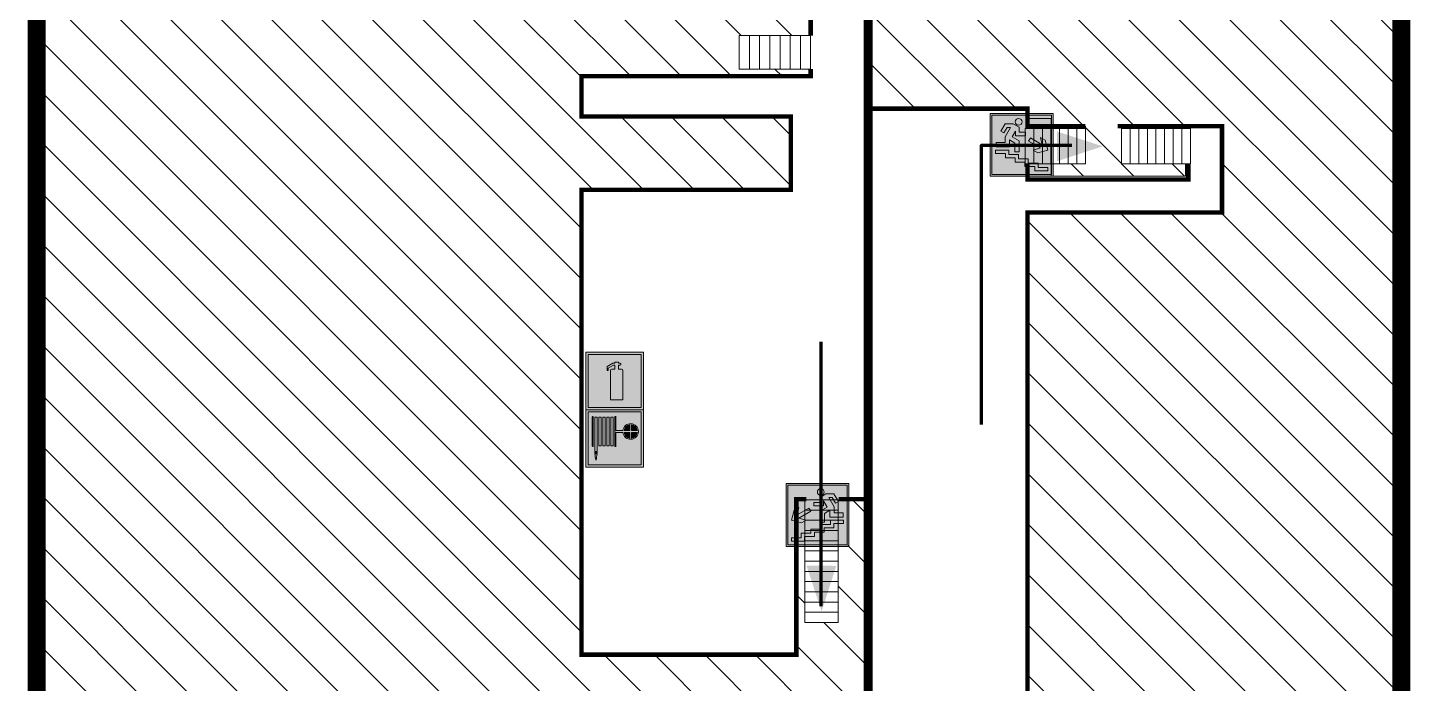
# Model space of a CAD drawing. Header units: millimetres. Extents: x 13114 to 67229, y 22859 to 38520.
# Drawn here: x 22028.9 to 22205, y 31027.2 to 31110.7 of the extents above; entities that cross this region are included whole.
import ezdxf

# ---------------------------------------------------------------- set-up
doc = ezdxf.new("R2010")
doc.units = ezdxf.units.MM
doc.layers.add('План_Штампы', color=7, linetype='Continuous')
pattern_1 = [(135, (34457.892, 786.7484), (-3.21044156, -3.21044156), [])]

# ---------------------------------------------------------------- blocks, each defined once
blk = doc.blocks.new('вниз 3')
at = {"lineweight": 0, "true_color": 0xffffff}
h = blk.add_hatch(color=7, dxfattribs=at)
h.dxf.hatch_style = 1
h.paths.add_polyline_path([(40997.5, -4475.69), (40997.25, -4475.28), (40995.76, -4476.15), (40995.97, -4475.23), (40995.39, -4475.56), (40995.05, -4476.83), (40996.33, -4477.17), (40996.91, -4476.83), (40996, -4476.55)], flags=0)
h.paths.add_polyline_path([(40999.81, -4473.95), (41000.22, -4473.95), (41000.64, -4474.67), (41001.03, -4474.43), (41000.46, -4473.49), (41000.42, -4473.49), (40999.43, -4473.49), (40998.68, -4473.92), (40998.68, -4474.57), (40997.88, -4474.57), (40997.88, -4475), (40999.14, -4475), (40999.14, -4474.43), (40999.14, -4474.38), (40999.59, -4475.15), (40998.72, -4475.67), (40998.72, -4477.06), (40999.24, -4477.06), (40999.24, -4475.96), (40999.95, -4475.56), (40999.95, -4476.43), (41001.61, -4476.43), (41001.61, -4475.88), (41000.47, -4475.88), (41000.47, -4475.12)], flags=0)
h.paths.add_polyline_path([(40999.2, -4473.24, 1), (40998.35, -4473.24, 1)], flags=0)
h.paths.add_polyline_path([(41000.46, -4477.26), (41001.69, -4477.26), (41001.69, -4476.84), (41000.03, -4476.84), (41000.03, -4477.39), (40998.78, -4477.39), (40998.78, -4477.95), (40997.53, -4477.95), (40997.53, -4478.5), (40996.29, -4478.5), (40996.29, -4479.06), (40995.05, -4479.06), (40995.05, -4479.48), (40995.29, -4479.48), (40996.72, -4479.48), (40996.72, -4478.92), (40997.97, -4478.92), (40997.97, -4478.36), (40999.2, -4478.36), (40999.2, -4477.81), (41000.46, -4477.81)], flags=0)
h.paths.add_polyline_path([(41002.37, -4472.17), (40994.37, -4472.17), (40994.37, -4480.17), (41002.37, -4480.17)])
h.paths.add_polyline_path([(41002.16, -4479.96), (40994.57, -4479.96), (40994.57, -4472.37), (41002.16, -4472.37)], flags=16)
h.paths.add_polyline_path([(41001.61, -4475.88), (41001.61, -4476.43), (40999.95, -4476.43), (40999.95, -4475.56), (40999.24, -4475.96), (40999.24, -4477.06), (40998.72, -4477.06), (40998.72, -4475.67), (40999.59, -4475.15), (40999.14, -4474.38), (40999.14, -4474.43), (40999.14, -4475), (40997.88, -4475), (40997.88, -4474.57), (40998.68, -4474.57), (40998.68, -4473.92), (40999.43, -4473.49), (41000.42, -4473.49), (41000.46, -4473.49), (41001.03, -4474.43), (41000.64, -4474.67), (41000.22, -4473.95), (40999.81, -4473.95), (41000.47, -4475.12), (41000.47, -4475.88)], flags=0)
h.paths.add_polyline_path([(41001.69, -4476.84), (41001.69, -4477.26), (41000.46, -4477.26), (41000.46, -4477.81), (40999.2, -4477.81), (40999.2, -4478.36), (40997.97, -4478.36), (40997.97, -4478.92), (40996.72, -4478.92), (40996.72, -4479.48), (40995.05, -4479.48), (40995.05, -4479.06), (40996.29, -4479.06), (40996.29, -4478.5), (40997.53, -4478.5), (40997.53, -4477.95), (40998.78, -4477.95), (40998.78, -4477.39), (41000.03, -4477.39), (41000.03, -4476.84)], flags=0)
h.paths.add_polyline_path([(40998.35, -4473.24, -1), (40999.2, -4473.24, -1)], flags=0)
h.paths.add_polyline_path([(40997.5, -4475.69), (40996, -4476.55), (40996.91, -4476.83), (40996.33, -4477.17), (40995.05, -4476.83), (40995.39, -4475.56), (40995.97, -4475.23), (40995.76, -4476.15), (40997.25, -4475.28)], flags=0)
at = {"lineweight": 0}
h = blk.add_hatch(color=126, dxfattribs=at)
h.dxf.hatch_style = 1
h.paths.add_polyline_path([(41002.16, -4472.37), (40994.57, -4472.37), (40994.57, -4479.96), (41002.16, -4479.96)])
h.paths.add_polyline_path([(40995.97, -4475.23), (40995.76, -4476.15), (40997.25, -4475.28), (40997.5, -4475.69), (40996, -4476.55), (40996.91, -4476.83), (40996.33, -4477.17), (40995.05, -4476.83), (40995.39, -4475.56)], flags=16)
h.paths.add_polyline_path([(40997.88, -4474.57), (40998.68, -4474.57), (40998.68, -4473.92), (40999.43, -4473.49), (41000.42, -4473.49), (41000.46, -4473.49), (41001.03, -4474.43), (41000.64, -4474.67), (41000.22, -4473.95), (40999.81, -4473.95), (41000.47, -4475.12), (41000.47, -4475.88), (41001.61, -4475.88), (41001.61, -4476.43), (40999.95, -4476.43), (40999.95, -4475.56), (40999.24, -4475.96), (40999.24, -4477.06), (40998.72, -4477.06), (40998.72, -4475.67), (40999.59, -4475.15), (40999.14, -4474.38), (40999.14, -4474.43), (40999.14, -4475), (40997.88, -4475)], flags=16)
h.paths.add_polyline_path([(40998.35, -4473.24, -1), (40999.2, -4473.24, -1)], flags=16)
h.paths.add_polyline_path([(40997.53, -4477.95), (40998.78, -4477.95), (40998.78, -4477.39), (41000.03, -4477.39), (41000.03, -4476.84), (41001.69, -4476.84), (41001.69, -4477.26), (41000.46, -4477.26), (41000.46, -4477.81), (40999.2, -4477.81), (40999.2, -4478.36), (40997.97, -4478.36), (40997.97, -4478.92), (40996.72, -4478.92), (40996.72, -4479.48), (40995.05, -4479.48), (40995.05, -4479.06), (40996.29, -4479.06), (40996.29, -4478.5), (40997.53, -4478.5)], flags=16)
at = {"lineweight": 0, "true_color": 0xffffff}
h = blk.add_hatch(color=7, dxfattribs=at)
h.dxf.hatch_style = 1
h.paths.add_polyline_path([(40999.2, -4473.24, 1), (40998.35, -4473.24, 1)])
h.paths.add_polyline_path([(40999.81, -4473.95), (41000.22, -4473.95), (41000.64, -4474.67), (41001.03, -4474.43), (41000.46, -4473.49), (41000.42, -4473.49), (40999.43, -4473.49), (40998.68, -4473.92), (40998.68, -4474.57), (40997.88, -4474.57), (40997.88, -4475), (40999.14, -4475), (40999.14, -4474.43), (40999.14, -4474.38), (40999.59, -4475.15), (40998.72, -4475.67), (40998.72, -4477.06), (40999.24, -4477.06), (40999.24, -4475.96), (40999.95, -4475.56), (40999.95, -4476.43), (41001.61, -4476.43), (41001.61, -4475.88), (41000.47, -4475.88), (41000.47, -4475.12)])
h.paths.add_polyline_path([(40999.2, -4477.81), (41000.46, -4477.81), (41000.46, -4477.26), (41001.69, -4477.26), (41001.69, -4476.84), (41000.03, -4476.84), (41000.03, -4477.39), (40998.78, -4477.39), (40998.78, -4477.95), (40997.53, -4477.95), (40997.53, -4478.5), (40996.29, -4478.5), (40996.29, -4479.06), (40995.05, -4479.06), (40995.05, -4479.48), (40995.29, -4479.48), (40996.72, -4479.48), (40996.72, -4478.92), (40997.97, -4478.92), (40997.97, -4478.36), (40999.2, -4478.36)])
h.paths.add_polyline_path([(40997.5, -4475.69), (40997.25, -4475.28), (40995.76, -4476.15), (40995.97, -4475.23), (40995.39, -4475.56), (40995.05, -4476.83), (40996.33, -4477.17), (40996.91, -4476.83), (40996, -4476.55)])
at = {"color": 126, "lineweight": 0}
for points in [[(40994.37, -4472.17), (41002.37, -4472.17), (41002.37, -4480.17), (40994.37, -4480.17)], [(40994.57, -4472.37), (41002.16, -4472.37), (41002.16, -4479.96), (40994.57, -4479.96)]]:
    blk.add_lwpolyline(points, close=True, dxfattribs=at)
for points in [[(40999.14, -4474.43), (40999.14, -4475), (40997.88, -4475), (40997.88, -4474.57), (40998.68, -4474.57), (40998.68, -4473.92), (40999.43, -4473.49), (41000.42, -4473.49), (41000.46, -4473.49), (41001.03, -4474.43), (41000.64, -4474.67), (41000.22, -4473.95), (40999.81, -4473.95), (41000.47, -4475.12), (41000.47, -4475.88), (41001.61, -4475.88), (41001.61, -4476.43), (40999.95, -4476.43), (40999.95, -4475.56), (40999.24, -4475.96), (40999.24, -4477.06), (40998.72, -4477.06), (40998.72, -4475.67), (40999.59, -4475.15), (40999.14, -4474.38), (40999.14, -4474.43)], [(40995.05, -4476.83), (40995.39, -4475.56), (40995.97, -4475.23), (40995.76, -4476.15), (40997.25, -4475.28), (40997.5, -4475.69), (40996, -4476.55), (40996.91, -4476.83), (40996.33, -4477.17), (40995.05, -4476.83)], [(40995.29, -4479.48), (40995.05, -4479.48), (40995.05, -4479.06), (40996.29, -4479.06), (40996.29, -4478.5), (40997.53, -4478.5), (40997.53, -4477.95), (40998.78, -4477.95), (40998.78, -4477.39), (41000.03, -4477.39), (41000.03, -4476.84), (41001.69, -4476.84), (41001.69, -4477.26), (41000.46, -4477.26), (41000.46, -4477.81), (40999.2, -4477.81), (40999.2, -4478.36), (40997.97, -4478.36), (40997.97, -4478.92), (40996.72, -4478.92), (40996.72, -4479.48), (40995.05, -4479.48)]]:
    blk.add_lwpolyline(points, dxfattribs=at)
blk.add_circle((40998.77, -4473.24), 0.426, dxfattribs=at)
blk = doc.blocks.new('вниз')
at = {"lineweight": 0, "true_color": 0xffffff}
h = blk.add_hatch(color=7, dxfattribs=at)
h.dxf.hatch_style = 1
h.paths.add_polyline_path([(40994.51, -4472.22), (40986.51, -4472.22), (40986.51, -4480.22), (40994.51, -4480.22)])
h.paths.add_polyline_path([(40994.31, -4472.42), (40994.31, -4480.01), (40986.71, -4480.01), (40986.71, -4472.42)], flags=16)
h.paths.add_polyline_path([(40988.43, -4473.53), (40989.43, -4473.53), (40990.19, -4473.96), (40990.19, -4474.6), (40991, -4474.6), (40991, -4475.06), (40989.73, -4475.06), (40989.73, -4474.46), (40989.3, -4475.18), (40990.17, -4475.7), (40990.17, -4477.11), (40989.63, -4477.11), (40989.63, -4476.01), (40988.94, -4475.59), (40988.94, -4476.46), (40988.94, -4476.46), (40987.47, -4476.46), (40987.26, -4476.46), (40987.26, -4475.92), (40988.4, -4475.92), (40988.4, -4475.2), (40989.1, -4473.99), (40988.66, -4473.99), (40988.24, -4474.7), (40987.86, -4474.47), (40988.41, -4473.56)], flags=0)
h.paths.add_polyline_path([(40990.55, -4473.29, -1), (40989.69, -4473.29, -1)], flags=0)
h.paths.add_polyline_path([(40988.85, -4476.89), (40988.85, -4477.43), (40990.1, -4477.43), (40990.1, -4477.99), (40991.34, -4477.99), (40991.34, -4478.54), (40992.59, -4478.54), (40992.59, -4479.09), (40993.83, -4479.09), (40993.83, -4479.52), (40992.17, -4479.52), (40992.17, -4478.97), (40990.91, -4478.97), (40990.91, -4478.41), (40989.68, -4478.41), (40989.68, -4477.86), (40988.43, -4477.86), (40988.43, -4477.31), (40987.6, -4477.31), (40987.18, -4477.31), (40987.18, -4476.89)], flags=0)
h.paths.add_polyline_path([(40991.61, -4475.33), (40993.12, -4476.2), (40992.9, -4475.27), (40993.48, -4475.6), (40993.83, -4476.88), (40992.56, -4477.22), (40991.97, -4476.88), (40992.9, -4476.61), (40991.38, -4475.74), (40991.58, -4475.39)], flags=0)
h.paths.add_polyline_path([(40990.19, -4473.96), (40989.43, -4473.53), (40988.43, -4473.53), (40988.41, -4473.56), (40987.86, -4474.47), (40988.24, -4474.7), (40988.66, -4473.99), (40989.1, -4473.99), (40988.4, -4475.2), (40988.4, -4475.92), (40987.26, -4475.92), (40987.26, -4476.46), (40987.47, -4476.46), (40988.94, -4476.46), (40988.94, -4476.27), (40988.94, -4475.59), (40989.63, -4476.01), (40989.63, -4477.11), (40990.17, -4477.11), (40990.17, -4475.7), (40989.3, -4475.18), (40989.73, -4474.46), (40989.73, -4475.06), (40991, -4475.06), (40991, -4474.6), (40990.19, -4474.6)], flags=0)
h.paths.add_polyline_path([(40990.55, -4473.29, 1), (40989.69, -4473.29, 1)], flags=0)
h.paths.add_polyline_path([(40991.61, -4475.33), (40991.58, -4475.39), (40991.38, -4475.74), (40992.9, -4476.61), (40991.97, -4476.88), (40992.56, -4477.22), (40993.83, -4476.88), (40993.48, -4475.6), (40992.9, -4475.27), (40993.12, -4476.2)], flags=0)
h.paths.add_polyline_path([(40990.1, -4477.43), (40988.85, -4477.43), (40988.85, -4476.89), (40987.18, -4476.89), (40987.18, -4477.31), (40987.6, -4477.31), (40988.43, -4477.31), (40988.43, -4477.86), (40989.68, -4477.86), (40989.68, -4478.41), (40990.91, -4478.41), (40990.91, -4478.97), (40992.17, -4478.97), (40992.17, -4479.52), (40993.83, -4479.52), (40993.83, -4479.09), (40992.59, -4479.09), (40992.59, -4478.54), (40991.34, -4478.54), (40991.34, -4477.99), (40990.1, -4477.99)], flags=0)
at = {"lineweight": 0}
h = blk.add_hatch(color=126, dxfattribs=at)
h.dxf.hatch_style = 1
h.paths.add_polyline_path([(40994.31, -4472.42), (40986.71, -4472.42), (40986.71, -4480.01), (40994.31, -4480.01)])
h.paths.add_polyline_path([(40988.43, -4473.53), (40989.43, -4473.53), (40990.19, -4473.96), (40990.19, -4474.6), (40991, -4474.6), (40991, -4475.06), (40989.73, -4475.06), (40989.73, -4474.46), (40989.3, -4475.18), (40990.17, -4475.7), (40990.17, -4477.11), (40989.63, -4477.11), (40989.63, -4476.01), (40988.94, -4475.59), (40988.94, -4476.46), (40988.94, -4476.46), (40987.47, -4476.46), (40987.26, -4476.46), (40987.26, -4475.92), (40988.4, -4475.92), (40988.4, -4475.2), (40989.1, -4473.99), (40988.66, -4473.99), (40988.24, -4474.7), (40987.86, -4474.47), (40988.41, -4473.56)], flags=16)
h.paths.add_polyline_path([(40990.55, -4473.29, -1), (40989.69, -4473.29, -1)], flags=16)
h.paths.add_polyline_path([(40988.85, -4476.89), (40988.85, -4477.43), (40990.1, -4477.43), (40990.1, -4477.99), (40991.34, -4477.99), (40991.34, -4478.54), (40992.59, -4478.54), (40992.59, -4479.09), (40993.83, -4479.09), (40993.83, -4479.52), (40992.17, -4479.52), (40992.17, -4478.97), (40990.91, -4478.97), (40990.91, -4478.41), (40989.68, -4478.41), (40989.68, -4477.86), (40988.43, -4477.86), (40988.43, -4477.31), (40987.6, -4477.31), (40987.18, -4477.31), (40987.18, -4476.89)], flags=16)
h.paths.add_polyline_path([(40991.61, -4475.33), (40993.12, -4476.2), (40992.9, -4475.27), (40993.48, -4475.6), (40993.83, -4476.88), (40992.56, -4477.22), (40991.97, -4476.88), (40992.9, -4476.61), (40991.38, -4475.74), (40991.58, -4475.39)], flags=16)
at = {"lineweight": 0, "true_color": 0xffffff}
h = blk.add_hatch(color=7, dxfattribs=at)
h.dxf.hatch_style = 1
h.paths.add_polyline_path([(40989.73, -4474.46), (40989.73, -4475.06), (40991, -4475.06), (40991, -4474.6), (40990.19, -4474.6), (40990.19, -4473.96), (40989.43, -4473.53), (40988.43, -4473.53), (40988.41, -4473.56), (40987.86, -4474.47), (40988.24, -4474.7), (40988.66, -4473.99), (40989.1, -4473.99), (40988.4, -4475.2), (40988.4, -4475.92), (40987.26, -4475.92), (40987.26, -4476.46), (40987.47, -4476.46), (40988.94, -4476.46), (40988.94, -4475.59), (40989.63, -4476.01), (40989.63, -4477.11), (40990.17, -4477.11), (40990.17, -4475.7), (40989.3, -4475.18)])
h.paths.add_polyline_path([(40989.69, -4473.29, 1), (40990.55, -4473.29, 1)])
h.paths.add_polyline_path([(40991.61, -4475.33), (40991.58, -4475.39), (40991.38, -4475.74), (40992.9, -4476.61), (40991.97, -4476.88), (40992.56, -4477.22), (40993.83, -4476.88), (40993.48, -4475.6), (40992.9, -4475.27), (40993.12, -4476.2)])
h.paths.add_polyline_path([(40990.1, -4477.43), (40988.85, -4477.43), (40988.85, -4476.89), (40987.18, -4476.89), (40987.18, -4477.31), (40987.6, -4477.31), (40988.43, -4477.31), (40988.43, -4477.86), (40989.68, -4477.86), (40989.68, -4478.41), (40990.91, -4478.41), (40990.91, -4478.97), (40992.17, -4478.97), (40992.17, -4479.52), (40993.83, -4479.52), (40993.83, -4479.09), (40992.59, -4479.09), (40992.59, -4478.54), (40991.34, -4478.54), (40991.34, -4477.99), (40990.1, -4477.99)])
at = {"color": 126, "lineweight": 0}
for points in [[(40986.51, -4472.22), (40994.51, -4472.22), (40994.51, -4480.22), (40986.51, -4480.22)], [(40986.71, -4472.42), (40994.31, -4472.42), (40994.31, -4480.01), (40986.71, -4480.01)]]:
    blk.add_lwpolyline(points, close=True, dxfattribs=at)
for points in [[(40987.47, -4476.46), (40987.26, -4476.46), (40987.26, -4475.92), (40988.4, -4475.92), (40988.4, -4475.2), (40989.1, -4473.99), (40988.66, -4473.99), (40988.24, -4474.7), (40987.86, -4474.47), (40988.41, -4473.56), (40988.43, -4473.53), (40989.43, -4473.53), (40990.19, -4473.96), (40990.19, -4474.6), (40991, -4474.6), (40991, -4475.06), (40989.73, -4475.06), (40989.73, -4474.46), (40989.3, -4475.18), (40990.17, -4475.7), (40990.17, -4477.11), (40989.63, -4477.11), (40989.63, -4476.01), (40988.94, -4475.59), (40988.94, -4476.46)], [(40987.47, -4476.46), (40988.94, -4476.46), (40988.94, -4476.27)], [(40991.58, -4475.39), (40991.38, -4475.74), (40992.9, -4476.61), (40991.97, -4476.88), (40992.56, -4477.22), (40993.83, -4476.88), (40993.48, -4475.6), (40992.9, -4475.27), (40993.12, -4476.2), (40991.61, -4475.33), (40991.58, -4475.39)], [(40987.6, -4477.31), (40987.18, -4477.31), (40987.18, -4476.89), (40988.85, -4476.89), (40988.85, -4477.43), (40990.1, -4477.43), (40990.1, -4477.99), (40991.34, -4477.99), (40991.34, -4478.54), (40992.59, -4478.54), (40992.59, -4479.09), (40993.83, -4479.09), (40993.83, -4479.52), (40992.17, -4479.52), (40992.17, -4478.97), (40990.91, -4478.97), (40990.91, -4478.41), (40989.68, -4478.41), (40989.68, -4477.86), (40988.43, -4477.86), (40988.43, -4477.31), (40987.6, -4477.31)]]:
    blk.add_lwpolyline(points, dxfattribs=at)
blk.add_circle((40990.12, -4473.29), 0.432, dxfattribs=at)
blk = doc.blocks.new('A$C37112FD5')
at = {"true_color": 0xf5f5ff}
h = blk.add_hatch(color=7, dxfattribs=at)
h.dxf.hatch_style = 1
h.paths.add_polyline_path([(12.8, -7.4), (0, -7.4), (0, -20.2), (12.8, -20.2)])
h.paths.add_polyline_path([(12.29, -7.91), (12.29, -19.69), (0.51, -19.69), (0.51, -7.91)], flags=16)
h.paths.add_polyline_path([(4.98, -9.04, -0.42597), (5.17, -9.22), (5.17, -12.25), (5.17, -15.29, -0.432244), (4.98, -15.47), (4.83, -15.47, -0.42597), (4.64, -15.29), (4.64, -12.25), (4.64, -9.22, -0.432244), (4.83, -9.04)], flags=0)
h.paths.add_polyline_path([(4.28, -9.22), (4.28, -12.25), (4.28, -15.29, -0.432244), (4.09, -15.47), (3.94, -15.47, -0.42597), (3.75, -15.29), (3.75, -12.25), (3.75, -9.22, -0.432244), (3.94, -9.04), (4.09, -9.04, -0.42597)], flags=0)
h.paths.add_polyline_path([(5.72, -9.04), (5.87, -9.04, -0.42597), (6.06, -9.22), (6.06, -12.25), (6.06, -15.29, -0.432244), (5.87, -15.47), (5.72, -15.47, -0.42597), (5.53, -15.29), (5.53, -12.25), (5.53, -9.22, -0.432244)], flags=0)
h.paths.add_polyline_path([(6.42, -8.9), (6.5, -8.9, -0.42597), (6.69, -9.08), (6.69, -12.03), (8.21, -12.03, -15.824349), (8.21, -12.47), (6.69, -12.47), (6.69, -15.42, -0.432244), (6.5, -15.6), (6.42, -15.6)], flags=0)
h.paths.add_polyline_path([(3.39, -9.22), (3.39, -12.25), (3.39, -15.29, -0.432244), (3.2, -15.47), (3.05, -15.47, -0.42597), (2.85, -15.29), (2.85, -12.25), (2.85, -9.22, -0.432244), (3.05, -9.04), (3.2, -9.04, -0.42597)], flags=0)
h.paths.add_polyline_path([(2.5, -9.22), (2.5, -16.71), (1.96, -16.71), (1.96, -9.22, -0.432244), (2.15, -9.04), (2.31, -9.04, -0.42597)], flags=0)
h.paths.add_polyline_path([(1.61, -8.9), (1.61, -15.6), (1.57, -15.6, -0.42597), (1.37, -15.42), (1.37, -12.03), (1.37, -9.09, -0.432244), (1.57, -8.9)], flags=0)
h.paths.add_polyline_path([(9.76, -10.81), (9.76, -12.03), (8.49, -12.03, -0.336371)], flags=0)
h.paths.add_polyline_path([(8.49, -12.47), (9.76, -12.47), (9.76, -13.7, -0.336371)], flags=0)
h.paths.add_polyline_path([(10.11, -10.81, -0.336371), (11.38, -12.03), (10.11, -12.03)], flags=0)
h.paths.add_polyline_path([(10.11, -12.47), (11.38, -12.47, -0.336371), (10.11, -13.7)], flags=0)
h.paths.add_polyline_path([(2.5, -16.84), (2.5, -17.05), (1.97, -17.05), (1.97, -16.84)], flags=0)
h.paths.add_polyline_path([(2.5, -17.24, -0.033778), (2.24, -18.6, -0.033778), (1.97, -17.24)], flags=0)
h = blk.add_hatch(color=242)
h.dxf.hatch_style = 1
h.paths.add_polyline_path([(12.29, -7.91), (0.51, -7.91), (0.51, -19.69), (12.29, -19.69)])
h.paths.add_polyline_path([(6.42, -15.6), (6.42, -8.9), (6.5, -8.9, -0.42597), (6.69, -9.08), (6.69, -12.03), (8.21, -12.03, -15.824349), (8.21, -12.47), (6.69, -12.47), (6.69, -15.42, -0.432244), (6.5, -15.6)], flags=16)
h.paths.add_polyline_path([(5.87, -15.47), (5.72, -15.47, -0.42597), (5.53, -15.29), (5.53, -12.25), (5.53, -9.22, -0.432244), (5.72, -9.04), (5.87, -9.04, -0.42597), (6.06, -9.22), (6.06, -12.25), (6.06, -15.29, -0.432244)], flags=16)
h.paths.add_polyline_path([(4.98, -15.47), (4.83, -15.47, -0.42597), (4.64, -15.29), (4.64, -12.25), (4.64, -9.22, -0.432244), (4.83, -9.04), (4.98, -9.04, -0.42597), (5.17, -9.22), (5.17, -12.25), (5.17, -15.29, -0.432244)], flags=16)
h.paths.add_polyline_path([(4.09, -15.47), (3.94, -15.47, -0.42597), (3.75, -15.29), (3.75, -12.25), (3.75, -9.22, -0.432244), (3.94, -9.04), (4.09, -9.04, -0.42597), (4.28, -9.22), (4.28, -12.25), (4.28, -15.29, -0.432244)], flags=16)
h.paths.add_polyline_path([(3.2, -15.47), (3.05, -15.47, -0.42597), (2.85, -15.29), (2.85, -12.25), (2.85, -9.22, -0.432244), (3.05, -9.04), (3.2, -9.04, -0.42597), (3.39, -9.22), (3.39, -12.25), (3.39, -15.29, -0.432244)], flags=16)
h.paths.add_polyline_path([(2.5, -17.05), (1.97, -17.05), (1.97, -16.84), (2.5, -16.84)], flags=16)
h.paths.add_polyline_path([(2.5, -17.24, -0.033778), (2.24, -18.6, -0.033778), (1.97, -17.24)], flags=16)
h.paths.add_polyline_path([(2.5, -16.71), (1.96, -16.71), (1.96, -9.22, -0.432244), (2.15, -9.04), (2.31, -9.04, -0.42597), (2.5, -9.22)], flags=16)
h.paths.add_polyline_path([(1.61, -15.6), (1.57, -15.6, -0.42597), (1.37, -15.42), (1.37, -12.03), (1.37, -9.09, -0.432244), (1.57, -8.9), (1.61, -8.9)], flags=16)
h.paths.add_polyline_path([(8.49, -12.47), (9.76, -12.47), (9.76, -13.7, -0.336371)], flags=0)
h.paths.add_polyline_path([(10.11, -13.7), (10.11, -12.47), (11.38, -12.47, -0.336371)], flags=0)
h.paths.add_polyline_path([(8.49, -12.03, -0.336371), (9.76, -10.81), (9.76, -12.03)], flags=0)
h.paths.add_polyline_path([(10.11, -12.03), (10.11, -10.81, -0.336371), (11.38, -12.03)], flags=0)
h = blk.add_hatch(color=7, dxfattribs=at)
h.dxf.hatch_style = 1
h.paths.add_polyline_path([(1.61, -8.9), (1.57, -8.9, 0.432244), (1.37, -9.09), (1.37, -12.03), (1.37, -15.42, 0.42597), (1.57, -15.6), (1.61, -15.6)])
h.paths.add_polyline_path([(2.5, -9.22, 0.42597), (2.31, -9.04), (2.15, -9.04, 0.432244), (1.96, -9.22), (1.96, -16.71), (2.5, -16.71)])
h.paths.add_polyline_path([(2.5, -16.84), (1.97, -16.84), (1.97, -17.05), (2.5, -17.05)])
h.paths.add_polyline_path([(2.5, -17.24), (1.97, -17.24, 0.033778), (2.24, -18.6, 0.033778)])
h.paths.add_polyline_path([(3.39, -12.25), (3.39, -9.22, 0.42597), (3.2, -9.04), (3.05, -9.04, 0.432244), (2.85, -9.22), (2.85, -12.25), (2.85, -15.29, 0.42597), (3.05, -15.47), (3.2, -15.47, 0.432244), (3.39, -15.29)])
h.paths.add_polyline_path([(4.28, -12.25), (4.28, -9.22, 0.42597), (4.09, -9.04), (3.94, -9.04, 0.432244), (3.75, -9.22), (3.75, -12.25), (3.75, -15.29, 0.42597), (3.94, -15.47), (4.09, -15.47, 0.432244), (4.28, -15.29)])
h.paths.add_polyline_path([(5.17, -12.25), (5.17, -9.22, 0.42597), (4.98, -9.04), (4.83, -9.04, 0.432244), (4.64, -9.22), (4.64, -12.25), (4.64, -15.29, 0.42597), (4.83, -15.47), (4.98, -15.47, 0.432244), (5.17, -15.29)])
h.paths.add_polyline_path([(6.06, -12.25), (6.06, -9.22, 0.42597), (5.87, -9.04), (5.72, -9.04, 0.432244), (5.53, -9.22), (5.53, -12.25), (5.53, -15.29, 0.42597), (5.72, -15.47), (5.87, -15.47, 0.432244), (6.06, -15.29)])
h.paths.add_polyline_path([(6.69, -12.47), (8.21, -12.47, 15.824349), (8.21, -12.03), (6.69, -12.03), (6.69, -9.08, 0.42597), (6.5, -8.9), (6.42, -8.9), (6.42, -15.6), (6.5, -15.6, 0.432244), (6.69, -15.42)])
h.paths.add_polyline_path([(8.49, -12.47), (9.76, -12.47), (9.76, -13.7, -0.336371)], flags=16)
h.paths.add_polyline_path([(8.49, -12.03, -0.336371), (9.76, -10.81), (9.76, -12.03)], flags=16)
h.paths.add_polyline_path([(10.11, -12.47), (11.38, -12.47, -0.336371), (10.11, -13.7)], flags=16)
h.paths.add_polyline_path([(10.11, -12.03), (10.11, -10.81, -0.336371), (11.38, -12.03)], flags=16)
h = blk.add_hatch(color=242)
h.dxf.hatch_style = 1
h.paths.add_polyline_path([(9.76, -10.81, 0.336371), (8.49, -12.03), (9.76, -12.03)])
h.paths.add_polyline_path([(10.11, -10.81), (10.11, -12.03), (11.38, -12.03, 0.336371)])
h.paths.add_polyline_path([(11.38, -12.47), (10.11, -12.47), (10.11, -13.7, 0.336371)])
h.paths.add_polyline_path([(9.76, -12.47), (8.49, -12.47, 0.336371), (9.76, -13.7)])
at = {"color": 242, "lineweight": 5}
for p, q in [((0, -20.2), (0, -7.4)), ((0, -7.4), (12.8, -7.4)), ((1.37, -12.03), (1.37, -9.08)), ((1.57, -8.9), (1.61, -8.9)), ((1.61, -8.9), (1.61, -15.6)), ((1.96, -16.71), (1.96, -9.22)), ((2.15, -9.04), (2.31, -9.04)), ((2.5, -16.71), (2.5, -9.22)), ((2.85, -12.25), (2.85, -9.22)), ((3.05, -9.04), (3.2, -9.04)), ((3.39, -12.25), (3.39, -9.22)), ((3.75, -12.25), (3.75, -9.22)), ((3.94, -9.04), (4.09, -9.04)), ((4.28, -12.25), (4.28, -9.22)), ((4.64, -12.25), (4.64, -9.22)), ((4.83, -9.04), (4.98, -9.04)), ((5.17, -12.25), (5.17, -9.22)), ((5.53, -12.25), (5.53, -9.22)), ((5.72, -9.04), (5.87, -9.04)), ((6.06, -12.25), (6.06, -9.22)), ((6.42, -8.9), (6.42, -15.6)), ((6.5, -8.9), (6.42, -8.9)), ((6.69, -12.03), (6.69, -9.08)), ((12.8, -20.2), (12.8, -7.4)), ((1.37, -12.03), (1.37, -15.42)), ((2.85, -12.25), (2.85, -15.29)), ((3.39, -12.25), (3.39, -15.29)), ((3.75, -12.25), (3.75, -15.29)), ((4.28, -12.25), (4.28, -15.29)), ((4.64, -12.25), (4.64, -15.29)), ((5.17, -12.25), (5.17, -15.29)), ((5.53, -12.25), (5.53, -15.29)), ((6.06, -12.25), (6.06, -15.29)), ((8.21, -12.03), (6.69, -12.03)), ((9.76, -12.03), (8.49, -12.03)), ((9.76, -10.81), (9.76, -12.03)), ((10.11, -10.81), (10.11, -12.03)), ((11.38, -12.03), (10.11, -12.03)), ((8.21, -12.47), (6.69, -12.47)), ((6.69, -12.47), (6.69, -15.42)), ((9.76, -12.47), (8.49, -12.47)), ((9.76, -12.47), (9.76, -13.7)), ((11.38, -12.47), (10.11, -12.47)), ((10.11, -12.47), (10.11, -13.7)), ((1.57, -15.6), (1.61, -15.6)), ((1.96, -16.71), (2.5, -16.71)), ((1.97, -16.84), (2.5, -16.84)), ((1.97, -17.05), (1.97, -16.84)), ((2.5, -17.05), (1.97, -17.05)), ((1.97, -17.24), (2.5, -17.24)), ((2.5, -16.84), (2.5, -17.05)), ((3.05, -15.47), (3.2, -15.47)), ((3.94, -15.47), (4.09, -15.47)), ((4.83, -15.47), (4.98, -15.47)), ((5.72, -15.47), (5.87, -15.47)), ((6.42, -15.6), (6.5, -15.6)), ((0, -20.2), (12.8, -20.2))]:
    blk.add_line(p, q, dxfattribs=at)
blk.add_lwpolyline([(0.51, -7.91), (12.29, -7.91), (12.29, -19.69), (0.51, -19.69)], close=True, dxfattribs=at)
for centre, radius, start, end in [((1.56, -9.09), 0.182, 87.1027, 180.6071), ((2.15, -9.22), 0.182, 87.1027, 180.6071), ((2.32, -9.22), 0.182, 359.3929, 92.8973), ((3.04, -9.22), 0.182, 87.1027, 180.6071), ((3.21, -9.22), 0.182, 359.3929, 92.8973), ((3.93, -9.22), 0.182, 87.1027, 180.6071), ((4.1, -9.22), 0.182, 359.3929, 92.8973), ((4.82, -9.22), 0.182, 87.1027, 180.6071), ((4.99, -9.22), 0.182, 359.3929, 92.8973), ((5.71, -9.22), 0.182, 87.1027, 180.6071), ((5.88, -9.22), 0.182, 359.3929, 92.8973), ((6.51, -9.09), 0.182, 359.3929, 92.8973), ((9.93, -12.25), 1.74, 187.2319, 172.7681), ((9.93, -12.25), 1.46, 96.9927, 171.3585), ((9.93, -12.25), 1.46, 8.6415, 83.0073), ((3.04, -15.29), 0.182, 179.3929, 272.8973), ((3.21, -15.29), 0.182, 267.1027, 0.6071), ((3.93, -15.29), 0.182, 179.3929, 272.8973), ((4.1, -15.29), 0.182, 267.1027, 0.6071), ((4.82, -15.29), 0.182, 179.3929, 272.8973), ((4.99, -15.29), 0.182, 267.1027, 0.6071), ((5.71, -15.29), 0.182, 179.3929, 272.8973), ((5.88, -15.29), 0.182, 267.1027, 0.6071), ((9.93, -12.25), 1.46, 188.6415, 263.0073), ((9.93, -12.25), 1.46, 276.9927, 351.3585), ((1.56, -15.42), 0.182, 179.3929, 272.8973), ((12.17, -15.98), 10.27, 187.041, 194.7793), ((-7.7, -15.98), 10.27, 345.2207, 352.959), ((6.51, -15.42), 0.182, 267.1027, 0.6071)]:
    blk.add_arc(centre, radius, start, end, dxfattribs=at)
blk = doc.blocks.new('A$C3AD82952')
at = {"true_color": 0xf5f5ff}
h = blk.add_hatch(color=7, dxfattribs=at)
h.dxf.hatch_style = 1
h.paths.add_polyline_path([(8.21, 8.73, 0.414214), (7.89, 9.05), (7.22, 9.05), (7.22, 9.92), (7.59, 9.92, 1), (7.57, 10.36), (7.22, 10.36), (7.22, 10.6), (6.43, 10.6), (6.43, 10.36), (6.01, 10.36), (4.74, 9.59), (4.74, 8.69), (4.98, 8.73), (4.98, 9.26), (6.12, 9.91), (6.43, 9.91), (6.43, 9.05), (5.76, 9.05, 0.414214), (5.44, 8.73), (5.44, 2.2), (8.21, 2.2)], flags=0)
h.paths.add_polyline_path([(12.8, 12.8), (0, 12.8), (0, 0), (12.8, 0)])
h.paths.add_polyline_path([(0.51, 12.29), (12.29, 12.29), (12.29, 0.51), (0.51, 0.51)], flags=16)
h.paths.add_polyline_path([(4.74, 9.59), (6.01, 10.36), (6.43, 10.36), (6.43, 10.6), (7.22, 10.6), (7.22, 10.36), (7.59, 10.36, -0.94586), (7.59, 9.92), (7.22, 9.92), (7.22, 9.05), (7.89, 9.05, -0.414214), (8.21, 8.73), (8.21, 2.2), (5.44, 2.2), (5.44, 8.73, -0.414214), (5.76, 9.05), (6.43, 9.05), (6.43, 9.91), (6.12, 9.91), (4.98, 9.26), (4.98, 8.73), (4.74, 8.69)], flags=0)
h = blk.add_hatch(color=242)
h.dxf.hatch_style = 1
h.paths.add_polyline_path([(12.29, 12.29), (0.51, 12.29), (0.51, 0.51), (12.29, 0.51)])
h.paths.add_polyline_path([(4.74, 8.69), (4.74, 9.59), (6.01, 10.36), (6.43, 10.36), (6.43, 10.6), (7.22, 10.6), (7.22, 10.36), (7.59, 10.36, -0.94586), (7.59, 9.92), (7.22, 9.92), (7.22, 9.05), (7.89, 9.05, -0.414214), (8.21, 8.73), (8.21, 2.2), (5.44, 2.2), (5.44, 8.73, -0.414214), (5.76, 9.05), (6.43, 9.05), (6.43, 9.91), (6.12, 9.91), (4.98, 9.26), (4.98, 8.73)], flags=16)
h = blk.add_hatch(color=7, dxfattribs=at)
h.dxf.hatch_style = 1
h.paths.add_polyline_path([(8.21, 8.73, 0.414214), (7.89, 9.05), (7.22, 9.05), (7.22, 9.92), (7.59, 9.92, 1), (7.57, 10.36), (7.22, 10.36), (7.22, 10.6), (6.43, 10.6), (6.43, 10.36), (6.01, 10.36), (4.74, 9.59), (4.74, 8.69), (4.98, 8.73), (4.98, 9.26), (6.12, 9.91), (6.43, 9.91), (6.43, 9.05), (5.76, 9.05, 0.414214), (5.44, 8.73), (5.44, 2.2), (8.21, 2.2)])
at = {"color": 242, "lineweight": 5}
for p, q in [((0, 0), (0, 12.8)), ((0, 12.8), (12.8, 12.8)), ((12.8, 0), (12.8, 12.8)), ((6.01, 10.36), (4.74, 9.59)), ((4.74, 9.59), (4.74, 8.69)), ((4.98, 9.26), (6.12, 9.91)), ((4.98, 8.73), (4.98, 9.26)), ((6.01, 10.36), (6.43, 10.36)), ((6.12, 9.91), (6.43, 9.91)), ((7.22, 10.6), (6.43, 10.6)), ((6.43, 10.6), (6.43, 10.36)), ((6.43, 9.91), (6.43, 9.05)), ((7.22, 10.36), (7.22, 10.6)), ((7.59, 10.36), (7.22, 10.36)), ((7.22, 9.05), (7.22, 9.92)), ((7.59, 9.92), (7.22, 9.92)), ((4.74, 8.69), (4.98, 8.73)), ((5.44, 2.2), (5.44, 8.73)), ((5.76, 9.05), (6.43, 9.05)), ((7.89, 9.05), (7.22, 9.05)), ((8.21, 2.2), (8.21, 8.73)), ((0, 0), (12.8, 0)), ((5.44, 2.2), (8.21, 2.2))]:
    blk.add_line(p, q, dxfattribs=at)
blk.add_lwpolyline([(0.51, 12.29), (12.29, 12.29), (12.29, 0.51), (0.51, 0.51)], close=True, dxfattribs=at)
for centre, radius, start, end in [((7.58, 10.14), 0.223, 273.1875, 86.8125), ((5.76, 8.73), 0.32, 90, 180), ((7.89, 8.73), 0.32, 0, 90)]:
    blk.add_arc(centre, radius, start, end, dxfattribs=at)

msp = doc.modelspace()

# ---------------------------------------------------------------- hatches: boundary and pattern name
at = {"lineweight": 0}
h = msp.add_hatch(dxfattribs=at)
h.set_pattern_fill('ANSI31', color=256, scale=1.43, angle=90)
h.set_pattern_definition(pattern_1)
h.paths.add_polyline_path([(22156.28, 30996.28), (22135.98, 30996.28), (22135.98, 30966.28), (22203.89, 30966.28), (22203.89, 31169.43), (22192.89, 31169.27), (22192.89, 31159.26), (22188.38, 31159.26), (22188.38, 31163.38), (22186.97, 31163.38), (22186.97, 31157.81), (22185.97, 31157.81), (22185.97, 31155.76), (22181.45, 31155.76), (22181.37, 31147.29), (22135.98, 31147.29), (22135.98, 31100.4), (22156.28, 31100.4), (22156.28, 31099.13), (22159.28, 31099.13), (22159.28, 31098.33), (22163.66, 31098.17), (22163.65, 31093.38), (22159.28, 31093.38), (22159.28, 31091.81), (22176.42, 31091.81), (22176.42, 31093.38), (22168.25, 31093.38), (22168.25, 31098.17), (22181.04, 31098.17), (22181.04, 31087.18), (22156.28, 31087.18)])
h.paths.add_polyline_path([(22135.98, 30966.28), (22135.98, 30929.06), (22203.89, 30929.06), (22203.89, 30966.28)])
h.paths.add_polyline_path([(22203.89, 31169.43), (22203.89, 31205.62), (22149.02, 31205.21), (22149.02, 31169.43)])
h.paths.add_polyline_path([(22185.7, 31052.35), (22185.7, 31065.69), (22178.25, 31065.69), (22178.25, 31052.35)], flags=24)
h.paths.add_polyline_path([(22171.52, 30941.39), (22171.52, 30954.72), (22164.07, 30954.72), (22164.07, 30941.39)], flags=24)
h.paths.add_polyline_path([(22179.94, 31180.1), (22179.94, 31193.44), (22172.49, 31193.44), (22172.49, 31180.1)], flags=24)
h = msp.add_hatch(dxfattribs=at)
h.set_pattern_fill('ANSI31', color=256, scale=1.43, angle=90)
h.set_pattern_definition(pattern_1)
h.paths.add_polyline_path([(22099.47, 31030.89), (22099.47, 31090.05), (22126.13, 31090.05), (22126.13, 31099.39), (22099.47, 31099.39), (22099.47, 31104.53), (22128.66, 31104.53), (22128.66, 31105.42), (22119.56, 31105.44), (22119.56, 31109.71), (22128.66, 31109.71), (22128.66, 31111.69), (22119.56, 31111.69), (22119.56, 31115.97), (22128.66, 31115.97), (22128.66, 31116.91), (22129.61, 31116.91), (22129.61, 31119.25), (22129.61, 31123.44), (22099.47, 31123.44), (22099.47, 31166.97), (22030.08, 31166.97), (22030.27, 30929.42), (22035.15, 30929.42), (22035.15, 30929.06), (22135.98, 30929.06), (22135.98, 31050.68), (22133.4, 31050.68), (22133.4, 31043.68), (22132.17, 31043.68), (22132.17, 31034.98), (22127.9, 31034.98), (22127.9, 31043.68), (22126.84, 31043.68), (22126.84, 31030.89)])
h.paths.add_polyline_path([(22065.71, 30964.49), (22084.11, 30964.49), (22084.11, 30948.43), (22090.33, 30948.43), (22090.33, 30943.79), (22084.11, 30943.79), (22084.11, 30941.75), (22065.71, 30941.75), (22065.71, 30950.65), (22065.6, 30950.65), (22065.6, 30951.89), (22065.6, 30953.14), (22065.6, 30954.39), (22065.6, 30955.63), (22065.6, 30956.88), (22065.6, 30958.12), (22065.71, 30958.12)], flags=16)
h.paths.add_polyline_path([(22084.1, 30948.43), (22085.34, 30948.43), (22086.59, 30948.43), (22087.84, 30948.43), (22089.08, 30948.43), (22090.33, 30948.43), (22090.33, 30943.79), (22089.08, 30943.79), (22087.84, 30943.79), (22086.59, 30943.79), (22085.34, 30943.79), (22084.1, 30943.79)], flags=0)
h.paths.add_polyline_path([(22088.57, 31043.79), (22088.57, 31057.13), (22081.12, 31057.13), (22081.12, 31043.79)], flags=24)

# ---------------------------------------------------------------- linework, layer by layer
for points, const_width in [([(22030.1, 30927.93), (22030.08, 31205.62), (22125.57, 31205.62)], 2.29), ([(22130.72, 31205.62), (22203.89, 31205.62), (22203.89, 30927.88)], 2.29), ([(22163.66, 31098.17), (22156.28, 31098.17), (22156.28, 31100.4), (22135.91, 31100.4)], 0.572), ([(22135.98, 30996.28), (22156.28, 30996.28), (22156.28, 31087.18), (22181.04, 31087.18), (22181.04, 31098.17), (22167.74, 31098.17)], 0.572), ([(22156.28, 31093.35), (22156.28, 31091.38), (22176.77, 31091.38), (22176.77, 31093.38)], 0.572), ([(22135.98, 31050.68), (22135.98, 30929.04)], 1.14)]:
    msp.add_lwpolyline(points, dxfattribs=dict(at, const_width=const_width))
for points in [[(22154.79, 31205.62, 1.14, 1.14, 0), (22135.98, 31205.62, 1.14, 1.14, 0), (22135.98, 31050.68, 0.572, 0.572, 0), (22132.24, 31050.68, 0.572, 0.572, 0)], [(22128.66, 31109.69, 0.572, 0.572, 0), (22128.66, 31116.91, 0.572, 0.572, 0), (22129.88, 31116.91, 0.572, 0.572, 0)], [(22128.09, 31050.68, 0.572, 0.572, 0), (22126.84, 31050.68, 0.572, 0.572, 0), (22126.84, 31030.89, 0.572, 0.572, 0), (22099.47, 31030.89, 0.572, 0.572, 0), (22099.47, 31090.05, 0.572, 0.572, 0), (22126.13, 31090.05, 0.572, 0.572, 0), (22126.13, 31099.39, 0.572, 0.572, 0), (22099.47, 31099.39, 0.572, 0.572, 0), (22099.47, 31104.53, 0.572, 0.572, 0), (22128.66, 31104.53, 0.572, 0.572, 0), (22128.66, 31105.42, 0.572, 0.572, 0)]]:
    msp.add_lwpolyline(points, format="xyseb", dxfattribs=at)
for points in [[(22203.89, 30929.06), (22203.89, 31205.62)], [(22135.98, 31147.29), (22135.91, 31100.4), (22156.28, 31100.4), (22156.28, 31099.13), (22159.28, 31099.13), (22159.28, 31098.33), (22163.66, 31098.17), (22163.65, 31093.38), (22159.26, 31093.38), (22159.28, 31093.38), (22159.28, 31091.81), (22176.42, 31091.81), (22176.42, 31093.38), (22168.25, 31093.38), (22168.25, 31098.17), (22181.04, 31098.17), (22181.04, 31087.18), (22156.28, 31087.18), (22156.28, 30996.28)]]:
    msp.add_lwpolyline(points, dxfattribs=at)
for points in [[(22120.86, 31105.44), (22120.86, 31109.71), (22119.56, 31109.71), (22119.56, 31105.44)], [(22122.16, 31105.44), (22122.16, 31109.71), (22120.86, 31109.71), (22120.86, 31105.44)], [(22123.46, 31105.44), (22123.46, 31109.71), (22122.16, 31109.71), (22122.16, 31105.44)], [(22124.76, 31105.44), (22124.76, 31109.71), (22123.46, 31109.71), (22123.46, 31105.44)], [(22126.06, 31105.44), (22126.06, 31109.71), (22124.76, 31109.71), (22124.76, 31105.44)], [(22127.36, 31105.44), (22127.36, 31109.71), (22126.06, 31109.71), (22126.06, 31105.44)], [(22128.66, 31105.44), (22128.66, 31109.71), (22127.36, 31109.71), (22127.36, 31105.44)], [(22157.07, 31093.38), (22157.07, 31097.85), (22155.97, 31097.85), (22155.97, 31093.38)], [(22158.17, 31093.38), (22158.17, 31097.85), (22157.07, 31097.85), (22157.07, 31093.38)], [(22159.26, 31093.38), (22159.26, 31097.85), (22158.17, 31097.85), (22158.17, 31093.38)], [(22160.36, 31093.38), (22160.36, 31097.85), (22159.26, 31097.85), (22159.26, 31093.38)], [(22161.46, 31093.38), (22161.46, 31097.85), (22160.36, 31097.85), (22160.36, 31093.38)], [(22162.56, 31093.38), (22162.56, 31097.85), (22161.46, 31097.85), (22161.46, 31093.38)], [(22163.65, 31093.38), (22163.65, 31097.85), (22162.56, 31097.85), (22162.56, 31093.38)], [(22169.35, 31093.38), (22169.35, 31097.85), (22168.25, 31097.85), (22168.25, 31093.38)], [(22170.45, 31093.38), (22170.45, 31097.85), (22169.35, 31097.85), (22169.35, 31093.38)], [(22171.55, 31093.38), (22171.55, 31097.85), (22170.45, 31097.85), (22170.45, 31093.38)], [(22172.64, 31093.38), (22172.64, 31097.85), (22171.55, 31097.85), (22171.55, 31093.38)], [(22173.74, 31093.38), (22173.74, 31097.85), (22172.64, 31097.85), (22172.64, 31093.38)], [(22174.84, 31093.38), (22174.84, 31097.85), (22173.74, 31097.85), (22173.74, 31093.38)], [(22175.93, 31093.38), (22175.93, 31097.85), (22174.84, 31097.85), (22174.84, 31093.38)], [(22177.03, 31093.38), (22177.03, 31097.85), (22175.93, 31097.85), (22175.93, 31093.38)], [(22127.9, 31049.29), (22132.17, 31049.29), (22132.17, 31050.59), (22127.9, 31050.59)], [(22127.9, 31047.99), (22132.17, 31047.99), (22132.17, 31049.29), (22127.9, 31049.29)], [(22127.9, 31046.69), (22132.17, 31046.69), (22132.17, 31047.99), (22127.9, 31047.99)], [(22127.9, 31045.39), (22132.17, 31045.39), (22132.17, 31046.69), (22127.9, 31046.69)], [(22127.9, 31044.09), (22132.17, 31044.09), (22132.17, 31045.39), (22127.9, 31045.39)], [(22127.9, 31042.79), (22132.17, 31042.79), (22132.17, 31044.09), (22127.9, 31044.09)], [(22127.9, 31041.49), (22132.17, 31041.49), (22132.17, 31042.79), (22127.9, 31042.79)], [(22127.9, 31040.18), (22132.17, 31040.18), (22132.17, 31041.49), (22127.9, 31041.49)], [(22127.9, 31038.88), (22132.17, 31038.88), (22132.17, 31040.18), (22127.9, 31040.18)], [(22127.9, 31037.58), (22132.17, 31037.58), (22132.17, 31038.88), (22127.9, 31038.88)], [(22127.9, 31036.28), (22132.17, 31036.28), (22132.17, 31037.58), (22127.9, 31037.58)], [(22127.9, 31034.98), (22132.17, 31034.98), (22132.17, 31036.28), (22127.9, 31036.28)]]:
    msp.add_lwpolyline(points, close=True, dxfattribs=at)
at = {"color": 126, "lineweight": 100, "true_color": 0x008754}
for points in [[(22150.4, 31060.18), (22150.4, 31095.75), (22161.91, 31095.75)], [(22130, 31037.04), (22130, 31070.7)]]:
    msp.add_lwpolyline(points, dxfattribs=at)
at = {"layer": 'План_Штампы', "color": 126, "true_color": 0x008754}
for points in [[(22160.04, 31093.7), (22160.05, 31097.48), (22165.85, 31095.6)], [(22128.14, 31042.2), (22131.92, 31042.19), (22130.05, 31036.39)]]:
    msp.add_solid(points, dxfattribs=at)

# ---------------------------------------------------------------- block references
at = {"color": 126, "true_color": 0x008754}
for name, p in [('вниз', (-18834.97, 35572)), ('вниз 3', (-18868.83, 35524.83))]:
    msp.add_blockref(name, p, dxfattribs=at)
for name, p, xscale, yscale, zscale in [('A$C3AD82952', (22100.04, 31062.07), 0.5720000000000001, 0.5720000000000001, 0.5720000000000001), ('A$C37112FD5', (22100.04, 31066.3), 0.5719985360950233, 0.5719985360950233, 0.5719985360950233)]:
    msp.add_blockref(name, p, dxfattribs=dict(xscale=xscale, yscale=yscale, zscale=zscale))

doc.saveas('drawing.dxf')
